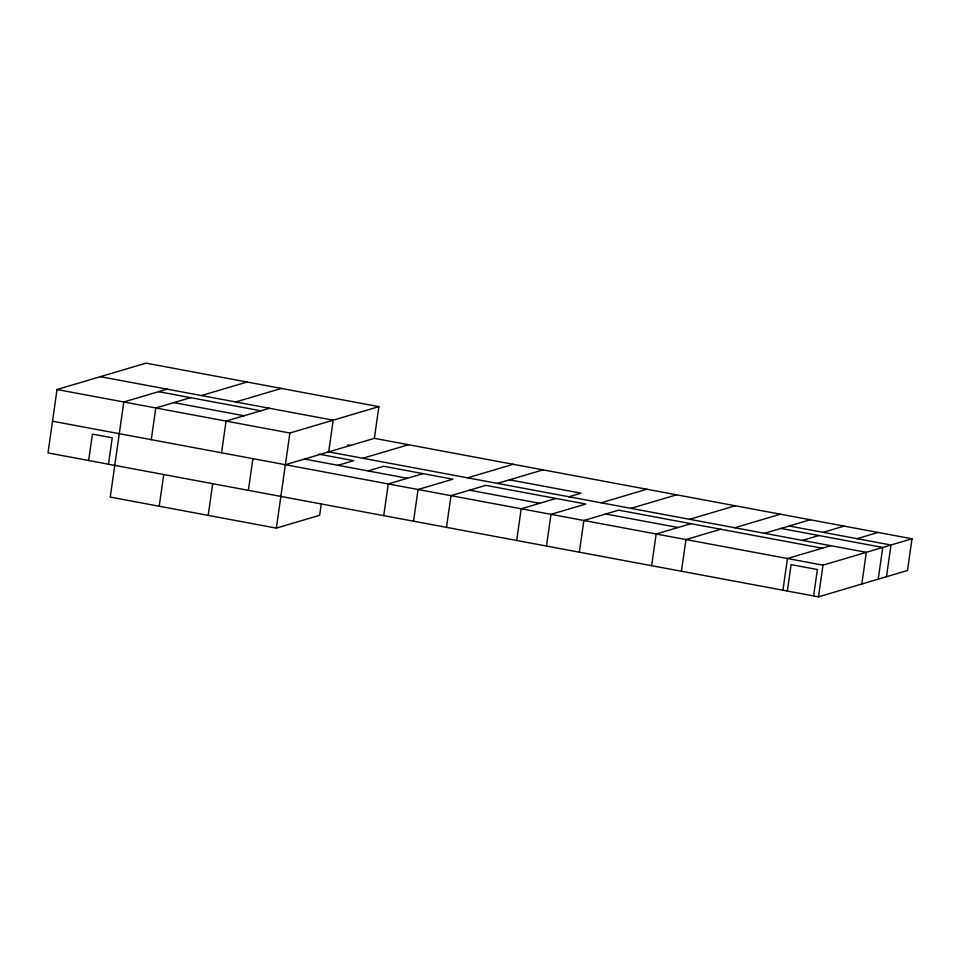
<?xml version="1.0" encoding="UTF-8"?>
<svg xmlns="http://www.w3.org/2000/svg" width="960" height="960" viewBox="0 0 960 960"><rect width="100%" height="100%" fill="white"/><g stroke="black" fill="none" stroke-linecap="round" stroke-linejoin="round"><path stroke-width="1.44" d="M374.364 438.348L378.876 406.644L146.028 363.144L57.024 389.52L48 452.916L818.484 596.856L907.488 570.48L912 538.788L374.364 438.348L285.372 464.724M88.644 460.512L92.412 434.1L112.248 437.796L108.48 464.22M151.272 439.668L155.784 407.964L190.596 397.656M159.216 506.232L163.728 474.54M208.188 515.388L212.7 483.684M221.544 452.796L226.056 421.092L269.376 408.252M248.376 490.356L252.888 458.652M167.112 389.148L123.78 401.988L110.256 497.088L276.348 528.12L289.884 433.02L378.876 406.644M321.312 503.748L319.668 515.28L276.348 528.12M328.692 451.884L333.204 420.18L100.344 376.68M383.748 515.64L388.26 483.936L423.06 473.628M413.544 521.208L418.056 489.504L452.856 479.196L383.7 466.272L368.016 470.916M446.496 527.364L451.008 495.66L485.808 485.352L585.792 504.024L550.992 514.344L546.48 546.036M516.684 540.48L521.196 508.776L555.996 498.468M579.348 552.18L583.86 520.488L618.66 510.168L822.252 548.208M651.648 565.692L656.16 533.988L690.972 523.68M681.444 571.26L685.956 539.556L720.756 529.248M782.94 590.22L787.452 558.516L830.772 545.676M787.332 591.036L791.088 564.624L817.38 569.532L813.624 595.944M818.484 596.856L822.996 565.164L912 538.788M861.816 584.016L866.328 552.324L327.732 451.704M878.232 579.156L882.744 547.452L780.948 528.432M886.476 576.708L890.988 545.016L789.192 525.996M201.432 395.556L247.104 382.02M235.704 401.964L281.376 388.428M338.016 465.312L353.7 460.668L318.708 454.128M362.82 458.256L408.492 444.72M467.604 477.828L513.276 464.292M497.4 483.396L543.072 469.86M568.932 496.764L581.016 493.176L509.484 479.808M601.152 502.776L646.824 489.24M630.948 508.344L676.62 494.808M689.604 519.3L735.288 505.764M734.736 527.736L780.408 514.2M764.532 533.304L810.204 519.768M823.116 532.332L844.14 526.104M802.452 540.384L818.868 535.524M857.052 538.668L878.064 532.44M158.592 391.68L260.856 410.784M173.82 402.624L244.08 415.752M57.024 389.52L289.884 433.02M347.568 444.876L350.484 445.416M605.712 514.008L678.024 527.508M304.488 459.048L407.376 478.272M469.512 490.176L539.712 503.292M52.512 421.212L822.996 565.164"/></g></svg>
